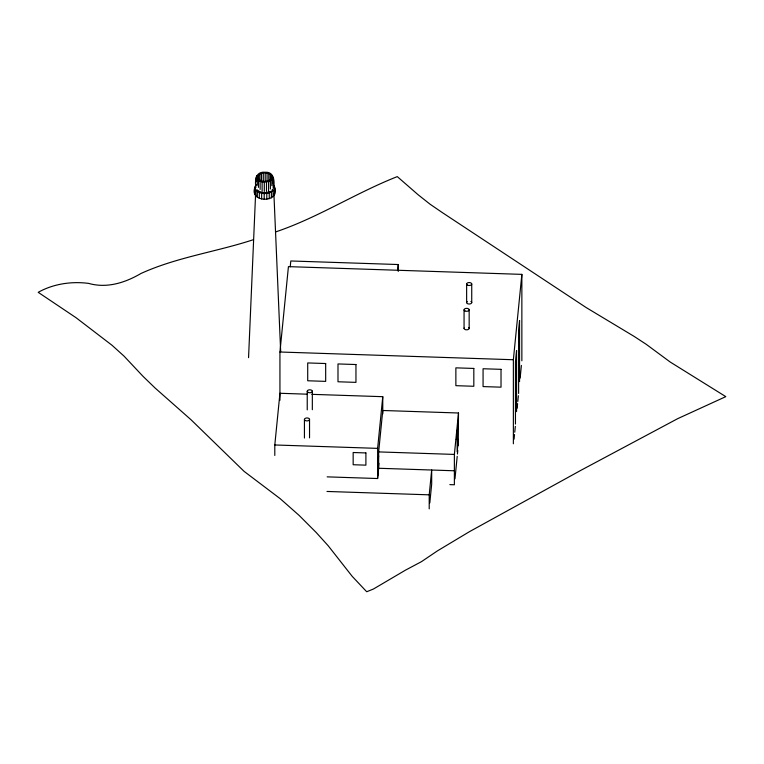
<?xml version="1.0" encoding="UTF-8"?>
<svg xmlns="http://www.w3.org/2000/svg" width="764" height="764" viewBox="0 0 764 764"><rect width="100%" height="100%" fill="white"/><g stroke="black" fill="none" stroke-linecap="round" stroke-linejoin="round"><path stroke-width="1.15" d="M248.558 357.657L255.568 194.677M255.873 187.533C254.698 179.798 255.806 171.26 265.251 172.244C274.209 171.518 274.753 181.469 273.665 188.068M279.939 400.279L279.939 352.003L288.429 266.636L521.86 274.372L521.86 360.789M290.224 266.808L290.807 260.973L398.254 264.535L398.254 271.411M274.801 455.459L274.801 444.973L279.939 393.279L307.128 394.186M327.145 476.86L377.626 478.531L377.626 448.373L382.764 396.688L311.855 394.339M377.626 478.531L378.648 468.265L378.648 451.906L382.764 410.488L458.495 412.999L458.266 445.718M377.626 466.145L378.648 455.888M397.672 270.37L398.254 264.535M377.626 475.896L378.877 463.271M429.215 508.843L429.215 494.833L431.679 470.022L431.679 484.023L429.807 502.932M449.843 484.624L454.379 484.777L454.379 454.418L458.495 412.999M458.39 420.649L457.158 432.997L457.158 451.849L458.39 439.501L456.242 439.434M454.972 478.856L457.206 456.366M457.435 454.007L457.789 450.454M513.37 443.779L513.37 359.739L521.86 274.372M514.067 439.176L514.525 434.525M514.755 432.204L515.337 426.388M517.142 408.253L517.591 403.698M517.82 401.425L518.384 395.733M520.131 378.17L521.392 365.421M257.449 179.244C255.95 170.382 274.228 170.725 272.089 179.731M273.655 185.127C283.95 204.723 244.299 203.281 256.456 184.554M254.842 193.187L255.329 185.91M272.089 177.353C270.026 182.921 258.776 182.892 257.449 176.866M272.796 183.35L273.206 177.391L273.206 187.982M274.209 195.317L274.696 188.04M256.332 180.361L256.332 176.828C257.888 183.513 269.033 183.465 272.796 178.642M271.831 190.389L272.796 189.233M254.842 187.381C256.675 195.25 269.778 195.192 274.209 189.51M257.22 189.902C260.686 193.139 266.235 193.216 270.389 191.344M275.508 231.969C317.919 217.711 355.709 192.967 397.29 176.618L418.042 194.686L430.046 204.189L442.05 212.411L586.16 307.548L634.187 336.437L646.201 344.297L670.219 362.041L725.8 396.64L677.744 418.634L581.643 469.917L469.526 531.629L437.486 550.844L421.47 561.655L405.455 570.164L373.424 589.025L366.71 591.756L352.185 576.323L328.167 545.725L316.162 532.46L299.116 515.394L280.13 498.634L244.108 471.378L191.038 419.761L155.016 387.94L143.011 376.318L124.016 356.11L112.012 345.261L75.989 317.671L38.2 292.326C53.375 283.826 71.453 281.181 88.595 283.387C106.874 288.601 125.162 282.756 141.015 273.464C176.713 257.22 216.04 251.939 253.132 239.772M279.939 352.003L513.37 359.739M274.801 444.973L377.626 448.373M378.648 451.906L454.379 454.418M378.648 468.265L454.379 470.777M326.982 491.453L429.215 494.833M273.913 193.999L280.684 351.812M519.558 381.608L519.558 320.498L518.613 329.991L518.613 393.45M516.569 411.595L516.569 350.514L515.452 361.802L515.452 424.058M471.732 283.95L471.732 302.468M469.163 309.745L469.163 328.262M466.632 284.093L466.632 302.611M464.063 309.897L464.063 328.405M382.764 396.688L382.764 413.916M312.333 391.197L312.333 409.714M309.535 419.35L309.535 437.868M307.233 391.34L307.233 409.857M304.435 419.503L304.435 438.011M274.505 186.54L274.505 188.87M273.082 190.857L273.082 196.663M271.955 176.245L271.955 178.623M271.831 179.788L271.831 185.671M271.382 191.993L271.382 197.8M271.325 175.204L271.325 179.96M270.389 180.753L270.389 188.994M270.246 174.287L270.246 180.237M269.243 192.834L269.243 198.65M268.794 173.571L268.794 181.889M268.565 181.469L268.565 192.06M267.066 173.084L267.066 181.412M266.789 193.33L266.789 199.137M266.483 181.889L266.483 191.306M265.194 172.884L265.194 181.202M264.287 181.975L264.287 191.401M264.201 193.435L264.201 199.251M263.284 172.96L263.284 181.288M262.119 181.737L262.119 191.162M261.651 193.158L261.651 198.965M261.469 173.323L261.469 181.651M260.132 181.183L260.132 189.434M259.894 173.944L259.894 181.078M259.311 192.509L259.311 198.315M258.643 174.784L258.643 180.734M258.461 180.352L258.461 187.419M257.802 175.777L257.802 179.349M257.344 191.525L257.344 197.341M257.22 179.301L257.22 185.194M256.752 175.577L256.752 177.936M256.494 178.098L256.494 181.631M255.892 190.284L255.892 196.1M255.033 188.87L255.033 194.686M468.762 327.536A2.55 1.471 0 0 1 467.071 329.79A2.55 1.471 0 0 1 464.12 328.023M470.891 301.446A2.55 1.471 0 0 1 471.073 303.528A2.55 1.471 0 0 1 467.463 303.633A2.55 1.471 0 0 1 467.281 301.551M325.674 363.53L307.711 362.938L307.711 380.768L325.674 381.37L325.674 363.53M355.957 364.533L337.994 363.941L337.994 381.771L355.957 382.372L355.957 364.533M473.823 368.439L455.869 367.847L455.869 385.677L473.823 386.269L473.823 368.439M501.022 369.337L483.068 368.745L483.068 386.584L501.022 387.176L501.022 369.337M365.899 452.937L353.159 452.517L353.159 464.732L365.899 465.152L365.899 452.937M464.904 310.91A2.55 1.471 0 0 0 469.106 310.136A2.55 1.471 0 0 0 465.83 308.417A2.55 1.471 0 0 0 464.904 310.91M308.064 392.362A2.55 1.471 0 0 0 312.275 391.579A2.55 1.471 0 0 0 309 389.869A2.55 1.471 0 0 0 308.064 392.362M305.266 420.515A2.55 1.471 0 0 0 309.477 419.742A2.55 1.471 0 0 0 306.202 418.023A2.55 1.471 0 0 0 305.266 420.515M467.463 285.115A2.55 1.471 0 0 0 471.674 284.332A2.55 1.471 0 0 0 468.399 282.623A2.55 1.471 0 0 0 467.463 285.115"/></g></svg>
